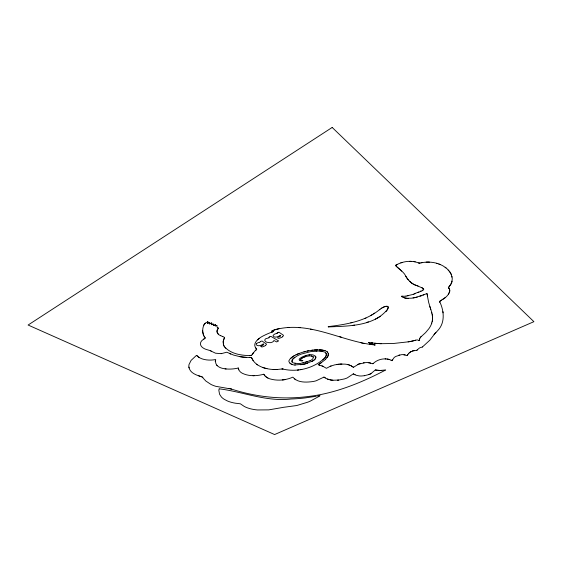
<?xml version="1.0" encoding="UTF-8"?>
<svg xmlns="http://www.w3.org/2000/svg" width="562" height="562" viewBox="0 0 562 562"><rect width="100%" height="100%" fill="white"/><g stroke="black" fill="none" stroke-linecap="round" stroke-linejoin="round"><path stroke-width="0.84" d="M196.63 355.465C200.922 360.059 209.31 360.846 215.703 359.518C213.497 370.569 231.516 369.894 238.239 367.991L239.012 370.281L240.192 371.756A16.46 8.268 -5 0 0 242.573 373.393C249.156 376.491 256.841 376.14 263.711 374.236L265.44 376.371L267.941 378.05A16.642 8.24 -6.1 0 0 270.357 378.999C277.769 381.043 285.861 380.256 292.865 377.151C297.607 382.919 306.149 382.434 312.844 381.556A15.764 7.706 -7.2 0 0 316.195 380.769L323.965 377.095L326.698 378.753L330.027 379.828A14.605 7.088 -8.3 0 0 332.936 380.228L338.654 380.067L344.344 378.957A14.591 7.081 -8.4 0 0 347.253 377.91L353.322 373.849L356.308 375.297L359.132 375.901A9.877 4.763 -9.3 0 0 361.563 375.985L364.288 375.718M255.38 350.758L256.686 349.339A2.529 1.321 -4.9 0 0 256.539 348.953C251.059 343.424 259.398 337.586 264.119 335.458C266.641 334.179 269.254 333.083 271.91 332.107C276.595 330.639 270.42 331.805 272.113 330.87A4.334 2.332 -5.9 0 1 272.338 330.737L272.451 330.688A7.088 3.808 -5.9 0 1 272.879 330.505L273.329 330.337A27.152 14.303 -6.4 0 1 276.125 329.416C310.098 320.797 341.921 341.752 375.072 344.977L368.461 342.448L375.184 343.291A67.77 36.551 -12.1 0 0 381.162 343.691L393.4 343.494L408.117 341.858A30.172 15.617 -11.9 0 0 411.131 341.324L412.129 341.106A21.447 10.994 -11.8 0 0 413.442 340.783L416.786 339.968A2.438 1.215 -11.8 0 1 417.819 340.017L419.069 340.635L420.221 337.502L425.575 332.627L428.904 328.672A46.014 24.131 -11 0 0 431.553 323.705C433.506 318.759 432.255 313.357 430.485 308.566M432.543 318.752L432.543 317.361M250.926 355.613C241.716 355.57 231.214 354.144 224.695 347A23.555 12.497 -4.6 0 1 223.592 345.047L223.177 341.598L224.477 337.467A1.124 0.597 -3.5 0 0 224.371 337.305L220.543 335.605M223.121 342.307L223.177 341.598M217.058 325.686L216.89 326.599A3.168 1.735 -3.2 0 0 217.157 327.126L218.288 328.25A3.239 1.763 -3 0 1 218.161 328.573C215.499 330.87 217.747 334.931 220.747 335.697M432.417 320.15L432.494 319.448M207.61 323.515L207.835 321.85L207.61 323.515L209.781 322.433L209.647 323.536M209.612 323.888L209.661 323.452M209.703 323.08L209.598 323.979L210.581 323.508M210.841 323.389L211.691 322.981L211.572 323.923M211.628 323.48L211.691 322.981M213.075 323.979L211.46 324.738L211.6 323.705M215.225 361.429L215.309 360.811M421.985 287.814L416.611 285.517A25.192 14.198 -14.3 0 1 413.864 284.414L410.998 282.531L408.068 279.553A61.595 34.851 -16.1 0 1 405.813 276.237C403.888 271.565 398.044 268.98 395.704 265.299C402.42 261.232 411.391 259.974 418.739 263.002A2.599 1.503 -14.1 0 0 419.463 263.128C426.249 261.569 433.555 261.639 440.018 264.463M395.557 265.587L395.971 265.074M422.568 346.845L429.839 340.179L434.061 334.664A13.418 6.66 -13.1 0 1 434.44 334.088L435.143 333.224A17.359 8.592 -13.2 0 1 435.55 332.795A19.459 9.61 -13.2 0 1 435.986 332.374A35.582 18.42 -11.8 0 0 437.967 330.33C445.336 322.483 444.001 310.491 439.646 301.604A1.805 0.962 -13.8 0 1 439.87 301.267L445.715 297.242A19.347 10.509 -13.6 0 0 448.497 294.074L449.579 291.776A12.771 6.913 -13.9 0 0 449.726 290.926L449.705 290.111A11.999 6.491 -13.9 0 0 449.502 289.332A12.406 6.716 -13.9 0 0 449.122 288.587L448.624 287.33L450.668 284.541A24.791 13.734 -13.8 0 0 451.827 281.998L452.284 278.703L451.356 274.727A48.852 27.208 -12.6 0 0 450.071 272.289L446.846 268.566L443.292 266.051A40.176 22.396 -13 0 0 438.817 264M302.778 357.657L300.382 359.511L300.789 360.13L302.834 360.621L301.899 360.888A1.735 0.878 -7 0 1 301.141 360.916L299.363 359.975A3.695 1.869 -7 0 1 299.223 359.202C301.668 355.753 316.055 351.419 315.57 358.423A11.205 5.69 -7.1 0 1 315.106 359.041L314.53 359.638A10.552 5.353 -7.2 0 1 313.849 360.2L313.596 360.382A11.022 5.599 -7.1 0 1 312.781 360.902L306.009 363.628A20.45 10.46 -6.9 0 1 303.304 364.295L294.27 364.984A7.931 4.004 -6.8 0 1 292.444 364.59L290.238 363.452L288.987 361.83A7.952 4.018 -6.8 0 1 288.966 360.685L290.14 358.837L292.718 356.694A21.876 10.98 -7.3 0 1 294.579 355.542C302.201 351.587 310.891 349.747 319.462 349.866A17.029 8.599 -7.5 0 1 321.9 350.056C324.66 350.217 329.339 351.594 328.222 355.261A19.719 10.039 -7.3 0 1 327.576 356.772L325.265 359.61L321.316 362.666A34.233 17.57 -6.8 0 1 320.523 363.178L319.518 363.804L319.918 363.558M315.921 357.46L315.746 358.099M432.171 321.562L432.311 320.853M215.309 325.693L215.527 324.597C212.092 327.66 214.41 323.059 212.605 324.197M215.492 324.794L214.017 325.138M413.449 294.305C414.644 292.753 428.033 290.645 421.985 287.814M423.741 289.374L423.453 288.875M223.29 340.881L224.02 338.689M419.533 339.35L419.737 338.261M452.052 281.162L451.827 281.998A25.086 13.895 -13.8 0 1 450.668 284.541L448.687 287.217M439.646 301.604L439.702 302.321M419.069 340.635L419.35 339.87M431.546 323.712L431.792 322.988M422.322 347.014L422.371 346.986A1.426 0.703 -11.9 0 1 422.076 347.133L420.446 347.59A4.636 2.269 -11.9 0 0 419.343 348.075L416.955 350.196A9.596 4.679 -12 0 0 416.828 350.365C413.794 350.59 409.515 351.271 407.703 354.777A5.149 2.508 -11.4 0 0 407.457 355.156L407.345 355.367A14.071 6.92 -10.7 0 1 407.239 355.542L402.856 354.615A6.589 3.21 -10.9 0 0 401.022 354.748L395.957 356.371A8.549 4.152 -10.9 0 0 394.145 357.523L392.037 360.663C386.01 357.32 377.713 358.886 372.95 363.747L367.604 362.581A10.411 5.058 -9.4 0 0 365.574 362.602L358.549 364.155L353.463 367.309L350.498 365.476L347.513 364.52M392.304 359.905L392.037 360.663L391.061 360.144M449.122 292.942L449.572 291.776A12.638 6.842 -13.9 0 0 449.741 290.652L449.705 290.111A12.259 6.632 -13.9 0 0 449.502 289.332M224.386 337.945L224.477 337.467M256.686 349.339C254.179 350.814 253.019 354.819 250.582 355.627M252.359 354.383L252.654 353.807M309.936 360.769A10.896 5.543 -7.1 0 0 312.795 358.886C315.359 354.222 306.03 356.153 303.677 357.256M252.76 353.617L252.977 353.245A14.001 7.208 -5.5 0 1 253.357 352.697M329.789 326.866C349.438 326.023 374.137 326.079 387.541 309.332A20.906 11.444 -10.5 0 0 388.194 307.54C388.068 304.506 382.596 307.421 381.148 308.489M387.049 310.21L387.309 309.774A20.871 11.423 -10.5 0 0 388.194 307.54L388.23 306.592M448.497 294.074L448.834 293.512M416.653 350.618L416.8 350.407A8.901 4.334 -11.9 0 1 416.955 350.196L417.531 349.501M326.943 357.741L327.281 357.263M386.761 310.645L386.115 311.503M385.665 369.944L380.298 370.477L375.304 369.972L370.955 373.646A11.05 5.339 -9.4 0 1 368.798 374.587L364.288 375.718M423.706 289.437L422.505 290.182M217.852 329.016L218.161 328.573A3.295 1.798 -3 0 0 218.288 328.25A2.522 1.377 -3 0 0 218.309 328.082L217.571 327.477M217.578 329.353L216.953 331.503M408.525 353.786L408.939 353.287M435.143 333.224L434.89 333.512A15.343 7.601 -13.1 0 0 434.44 334.088A13.558 6.73 -13.1 0 0 434.061 334.664M314.924 359.244L315.106 359.041A11.352 5.768 -7.1 0 0 315.57 358.423M372.957 363.747L373.337 363.347M439.87 301.267L441.697 300.087M325.265 359.61L325.728 359.153M256.651 343.565L256.349 343.909A2.522 1.328 -5.1 0 0 256.293 344.682L256.764 345.173A3.632 1.918 -5.2 0 0 257.227 345.426L257.951 345.644A2.564 1.349 -5.1 0 0 259.18 345.7L260.058 345.546A5.55 2.929 -5.1 0 0 261.829 344.878L263.149 344.007M210.09 350.59L207.266 349.74A13.326 7.046 -3.1 0 1 203.816 348.384A13.523 7.151 -3.1 0 1 200.508 344.344L200.472 343.579A13.052 6.906 -3 0 1 202.004 340.481L205.207 338.015L203.676 335.437A44.812 24.405 -4.6 0 1 203.051 333.477L202.742 331.489A43.07 23.449 -4.5 0 1 203.732 325.356A12.357 6.758 -3 0 1 204.603 323.958L204.708 323.824A18.602 10.151 -3.3 0 1 205.327 323.157L207.814 321.843M221.21 353.667L226.774 352.219L233.546 355.072L239.574 356.575A34.43 18.335 -4.9 0 0 246.156 357.362L251.453 357.467C255.007 366.305 265.545 369.276 274.256 369.529A17.984 9.133 -6 0 0 276.954 369.508L281.864 368.995A2.768 1.377 -6.1 0 1 282.44 368.932C296.891 372.655 313.455 368.405 324.45 358.331A16.01 8.142 -7.4 0 0 326.339 354.517L325.777 352.859A6.786 3.449 -7.8 0 0 325.019 352.219L322.026 351.229A14.528 7.341 -7.6 0 0 319.94 350.969L310.751 351.608L301.302 354.067A24.089 12.041 -7.4 0 0 297.2 355.901L293.68 358.24A15.638 7.875 -7.2 0 0 292.191 360.003L292.085 362.054A5.269 2.662 -6.8 0 0 292.957 362.799L297.727 363.607A14.219 7.25 -6.9 0 0 300.677 363.396L309.936 360.769M322.813 359.905L324.45 358.331A16.045 8.163 -7.4 0 0 326.339 354.517L326.29 353.905M420.657 337.045L421.359 336.441M290.603 358.387L292.149 357.102A22.044 11.057 -7.3 0 1 294.579 355.542M409.916 352.332L410.471 351.91M279.925 335.465L279.89 335.493A6.73 3.611 -5.9 0 1 277.15 336.884L275.914 337.067A2.74 1.468 -5.9 0 1 274.031 336.771L273.132 335.879A2.691 1.44 -5.9 0 1 273.23 335.24L274.537 334.172A3.92 2.093 -6 0 1 275.984 333.673L277.228 333.505L276.968 333.076L278.921 332.184L283.381 335.226A3.084 1.651 -6.1 0 1 283.346 335.83L282.524 336.771M280.129 335.31L280.494 335.465A1.159 0.618 -6.1 0 1 280.635 335.823L280.34 336.238A3.808 2.037 -6 0 1 279.602 336.701C277.825 336.547 276.806 338.535 278.878 338.373A8.275 4.44 -5.9 0 0 282.56 336.786M319.918 395.796L319.588 396.041A7.72 3.604 -7.2 0 1 319.237 396.287L310.224 401.156A45.838 21.967 -6.1 0 1 307.871 402.139L296.806 405.518L284.737 407.162A5.114 2.318 -6.1 0 0 282.827 407.45L268.734 409.874L257.431 409.951A28.585 13.411 -5.5 0 1 244.28 406.459L240.557 403.909A2.669 1.236 -4.5 0 0 239.784 403.72L235.394 403.2A27.299 13.017 -4.7 0 1 227.448 400.973L224.371 399.378A29.091 13.895 -4.8 0 1 221.379 396.969L219.573 394.25L218.857 390.435A17.036 8.149 -4.3 0 1 218.948 389.747L219.152 388.778L219.566 388.848M265.503 345.482L266.374 344.52A3.042 1.602 -5.3 0 0 266.423 344.049L262.047 341.008L260.93 341.324M328.264 326.627C346.354 324.4 365.504 321.408 379.933 309.332M379.329 309.753L382.062 307.892M196.208 355.606L191.059 360.425L189.022 364.548A28.226 14.268 -3.4 0 0 188.916 367.098C189.893 373.126 196.595 375.233 201.653 376.751A4.461 2.192 -2.7 0 1 202.116 376.983L205.868 381.05L210.968 384.429A32.118 15.968 -4.2 0 0 215.822 386.326L228.228 388.511A10.875 5.163 -3.9 0 1 229.057 388.595L229.261 388.616A8.339 3.969 -3.9 0 1 231.347 389.052A8.486 4.039 -3.9 0 0 229.05 388.602M374.475 313.09L373.252 313.912M372.03 314.727L370.569 315.682M442.449 299.637L443.165 299.174A20.956 11.402 -13.6 0 0 445.132 297.741M207.364 321.822L207.575 321.759M319.111 364.05L318.113 364.661L322.792 366.241L326.417 368.314L330.245 366.298L334.699 364.864L339.771 364.113L344.885 364.127A15.034 7.32 -8.4 0 1 348.314 364.717M410.829 351.664L411.187 351.454M203.311 339.413L204.982 338.352L205.137 337.558M396.379 264.821L396.941 264.505M271.797 331.053L272.156 330.842A4.988 2.684 -5.9 0 1 272.338 330.737M385.146 370.267C362.146 382.329 336.076 393.105 309.507 396.358A88.508 45.325 -7 0 1 297.214 397.573C274.973 398.985 252.535 395.887 231.34 389.052M269.908 336.701L271.017 336.413L278.59 340.923L276.708 341.942L273.933 340.481L273.483 341.289A3.976 2.107 -5.6 0 1 272.331 342.096L271.973 342.244A4.243 2.248 -5.6 0 1 269.992 342.701L266.81 342.244A6.646 3.527 -5.7 0 1 265.742 341.675L264.843 340.6A4.166 2.213 -5.6 0 1 264.864 339.834A4.313 2.29 -5.6 0 1 265.861 338.675L268.98 337.804M269.767 336.771L269.563 336.884A7.671 4.124 -5.4 0 1 269.065 337.123L268.959 337.607A1.138 0.604 -5.6 0 1 269.086 337.699L269.107 337.72M278 332.535L277.431 332.823M260.585 341.499L259.707 342.279M420.313 291.306L421.05 290.933M209.331 322.651L208.797 322.918M375.346 319.146L376.624 318.506A34.092 18.862 -10.1 0 0 380.263 316.392M272.38 330.723L272.451 330.688A7.446 3.997 -6 0 1 272.935 330.484L273.329 330.337A27.004 14.226 -6.4 0 1 277.073 329.149L278.991 328.679M210.455 323.572L211.249 323.199M418.093 292.38L418.838 292.029M212.05 324.464L211.586 324.681M357.383 364.675L358.549 364.155A10.924 5.304 -9.4 0 1 360.474 363.488M417.243 297.08L411.679 298.176L407.092 298.31A12.09 6.674 -12.9 0 1 404.71 297.916L401.366 296.413L402.146 296.167A11.191 6.21 -12.7 0 0 404.914 296.216L406.003 296.118M383.354 307.189L384.05 306.901M364.991 318.506L365.967 318.085M415.866 297.424L426.958 293.596L428.658 302.405L430.808 309.578M330.245 366.298L331.081 365.96M298.942 353.526L298.155 353.835A24.208 12.118 -7.3 0 0 295.942 354.833M423.221 295.099L423.874 294.846M414.25 294.01L415.037 293.708M215.689 325.77L215.26 325.925L216.813 325.37M401.675 296.279L402.041 296.174M271.495 332.254L273.434 331.552M213.883 325.187L213.335 325.293M306.95 361.935L307.618 361.703M413.449 294.305L406.003 296.118M302.461 360.762L302.834 360.621L302.405 360.53M306.887 363.368L307.744 363.087M366.951 322.363L368.433 321.893M384.408 306.775L385.996 306.402M305.588 362.364L306.269 362.153M398.416 355.374L399.744 354.994M400.818 262.861L402.237 262.44M414.58 340.46L414.201 340.572A14.071 7.158 -11.8 0 1 413.112 340.867A21.672 11.114 -11.8 0 1 412.129 341.106A24.496 12.603 -11.8 0 1 411.131 341.324A29.821 15.427 -11.9 0 1 408.117 341.858M303.873 351.91L304.983 351.608M415.332 340.242L415.704 340.151M305.573 355.725L306.43 355.507M350.821 322.827L352.402 322.447M420.095 263.079L419.681 263.128M302.82 363.045L303.515 362.897M307.231 351.074L308.362 350.836M300.319 369.684L301.801 369.396M407.647 295.872L408.195 295.767M421.345 262.798L422.575 262.566M317.551 396.048L319.876 395.627M316.265 396.287L305.082 397.938A89.379 45.705 -7 0 1 291.193 398.992C266.81 401.907 244.112 392.157 220.536 388.995A7.411 3.583 -3.8 0 1 220.002 388.918L219.918 388.904M352.634 325.405L354.573 325.11M336.659 364.478L338.71 364.204M363.396 362.841L364.134 362.736M297.389 370.119L298.851 369.929M311.805 350.274L312.971 350.14M309.002 355.036L309.824 354.945M337.418 380.186L338.654 380.067M221.21 353.667L215.513 353.203L210.413 350.751M381.914 370.393L381.261 370.442M386.431 306.353L387.26 306.311M339.771 364.113L341.921 364.021M287.997 327.435L289.03 327.386M316.132 350.948L316.687 350.92M251.263 355.591L251.741 355.57M413.787 350.667L414.187 350.653M249.647 357.481L251.453 357.474L252.113 358.675M409.698 261.372L411.159 261.365M253.062 375.697L254.108 375.697M385.132 358.9L385.82 358.907M328.222 326.845L329.395 326.859M328.419 326.845L328.805 326.852M407.71 298.352L408.349 298.373M379.982 370.47L379.357 370.449M419.575 263.135L419.463 263.128A2.606 1.503 -14.1 0 1 418.739 263.002L418.5 262.911M273.181 369.473L273.722 369.501M294.776 365.04L295.296 365.075M298.766 327.569L300.108 327.681M379.048 370.428L378.43 370.372M374.763 343.249L375.184 343.291A67.869 36.614 -12.1 0 0 381.162 343.691M368.258 362.623L368.89 362.687M283.108 368.946L282.841 368.925A2.171 1.082 -6.1 0 0 282.546 368.925M375.304 369.972L375.95 370.049M369.332 344.464L370.133 344.562M311.292 355.992L311.805 356.062M404.015 354.678L405.132 354.854M372.255 342.932L372.676 342.989M377.207 370.218L376.582 370.133M371.426 342.82L371.84 342.876M322.813 350.182L321.9 350.056A17.246 8.704 -7.5 0 0 319.462 349.866M294.945 363.438L295.57 363.523M387.127 359.006L387.745 359.097M225.081 368.812L226.107 368.96M413.934 261.583L415.22 261.801M369.508 362.778L370.702 363.017M310.442 329.156L312.31 329.515M301.611 360.382L300.789 360.13M323.649 350.337L325.124 350.723M363.235 343.354L363.965 343.53M388.349 359.209L389.487 359.511M361.015 342.75L362.518 343.164M404.148 297.755L404.71 297.916A12.111 6.688 -12.9 0 0 407.092 298.31M339.743 336.701L341.274 337.144M200.866 376.484L198.716 375.83M375.072 344.977L373.73 344.576M436.604 263.276L437.545 263.564M319.645 365.145L319.033 364.956M372.409 344.155L372.845 344.295M417.109 285.679L418.079 286.016M349.072 364.942L349.803 365.195M371.981 344.007L371.138 343.705M327.477 379.076L328.285 379.364M403.6 297.565L403.151 297.375M321.991 365.918L322.532 366.136A15.525 7.615 -7.3 0 1 323.283 366.473M201.477 376.681L201.653 376.751A4.405 2.164 -2.7 0 1 202.116 376.983M300.424 360.755L299.932 360.516M291.636 364.288L292.029 364.45M222.812 336.596L222.39 336.42M229.38 353.484L230.736 354.06M369.929 343.206L370.323 343.382M263.234 343.979L263.599 344.211A1.117 0.59 -5.3 0 1 263.69 344.492L263.423 344.878A3.955 2.086 -5.2 0 1 262.517 345.426L260.712 346.325A3.765 1.974 -5.1 0 1 260.916 346.55L261.913 346.993A12.722 6.744 -5.1 0 0 262.426 346.859A8.24 4.348 -5.1 0 0 265.51 345.482M354.453 374.51L355.051 374.805M210.792 350.941L211.319 351.229M267.245 377.678L267.941 378.05M351.159 365.785L351.784 366.122M401.781 296.638L402.181 296.869M412.824 283.845L413.506 284.232A25.016 14.099 -14.3 0 0 416.611 285.517M353.322 373.849L353.877 374.194M290.898 363.909L289.929 363.192M325.265 377.994L323.965 377.095M412.501 283.641L411.869 283.213M295.703 379.722L294.418 378.802M422.357 288.053L423.39 288.819M352.374 366.487L353.47 367.302M256.637 364.232L257.544 364.878M198.309 356.863L199.166 357.488M265.995 376.835L266.592 377.271M445.181 267.252L446.038 267.891M202.376 377.151L202.896 377.65M397.032 266.971L395.578 265.685M411.574 282.995L410.998 282.524A59.291 33.551 -16 0 1 409.817 281.45M397.756 267.547L400.509 269.879M216.77 365.237L217.304 365.707M327.253 351.819L327.618 352.163M401.149 270.477L401.774 271.081M218.379 334.221L217.564 333.266M196.756 355.416L197.501 356.175M225.207 347.625L225.805 348.243M313.238 356.631L313.561 357.081M204.42 336.708L203.957 336.083M264.941 375.88L263.711 374.236M448.293 269.978L448.94 270.722M315.38 356.069L315.591 356.322A6.063 3.07 -7.3 0 1 315.921 357.158M408.398 279.946L408.068 279.553A62.101 35.132 -16.2 0 1 405.813 276.237M256.539 348.953L255.57 347.78M449.122 288.587L448.666 287.955A2.922 1.581 -14.6 0 1 448.602 287.772M449.53 271.495L450.071 272.289A49.168 27.383 -12.6 0 1 451.356 274.727M253.23 360.713L252.422 359.273M325.96 353.098L326.22 353.617M238.513 369.185L238.731 369.747M427.268 294.481L426.958 293.596M427.324 294.621L427.506 295.183A12.125 6.596 -12.8 0 1 427.598 295.605L427.626 295.886M217.087 332.233L217.206 332.585M429.839 306.543L430.162 307.555M291.924 361.759L292.191 360.003A15.581 7.847 -7.2 0 1 293.898 358.05M431.735 312.577L431.918 313.252M451.904 276.3L452.094 277.094M223.219 343.691L223.592 345.047A23.351 12.392 -4.6 0 0 224.695 347M328.285 353.336L328.222 355.261A19.832 10.095 -7.3 0 1 327.576 356.772M188.916 367.098L189.085 367.955M238.239 367.991L238.344 368.595M202.812 332.149L202.917 332.816M442.926 311.657L443.109 312.83M202.706 330.814L202.742 331.489M213.335 324.674L213.335 325.026M370.955 373.646A11.036 5.332 -9.4 0 1 368.798 374.587M332.936 380.228A14.493 7.039 -8.3 0 1 330.027 379.828M285.538 379.476A16.797 8.318 -6.1 0 1 282.279 379.961M426.122 262.145A20.78 11.732 -13.8 0 1 429.473 262.103M421.914 295.591A34.268 19.34 -13.1 0 1 419.933 296.279M432.227 314.615A68.887 36.347 -10 0 1 432.501 316.673M369.543 343.031A19.733 10.186 -10.7 0 1 368.461 342.448M257.537 339.848A28.297 14.795 -6.1 0 1 259.482 338.268M249.879 355.655A7.847 4.074 -4.8 0 1 249.345 355.662M203.711 325.349A12.701 6.948 -3 0 1 204.716 323.824A19.642 10.713 -3.3 0 1 205.327 323.157M203.676 335.437A45.206 24.623 -4.6 0 1 203.051 333.477M246.156 357.369A34.458 18.349 -4.9 0 1 239.574 356.575M266.936 368.63A26.864 13.769 -6.1 0 1 262.953 367.534M276.954 369.508A18.132 9.21 -6 0 1 274.256 369.529M281.864 368.995A2.712 1.342 -6.1 0 1 282.44 368.932M319.413 350.934A14.542 7.348 -7.6 0 1 322.026 351.229M294.116 357.868A13.088 6.604 -7.1 0 1 294.825 357.327M305.63 356.617A9.519 4.791 -7.3 0 0 302.349 357.875L301.527 358.359A6.997 3.527 -7.2 0 0 301.091 358.661M314.53 359.638A10.833 5.494 -7.1 0 1 313.849 360.2A11.092 5.627 -7.1 0 1 312.781 360.895A11.669 5.929 -7.1 0 1 311.868 361.387M306.009 363.628A20.295 10.383 -6.9 0 1 303.304 364.295A20.485 10.481 -6.9 0 1 300.48 364.773M314.137 350.028A25.873 12.94 -7.4 0 1 317.685 349.852M407.239 355.542A14.436 7.095 -10.7 0 0 407.338 355.36L407.45 355.156A5.339 2.599 -11.4 0 1 407.689 354.777M412.262 350.969A2.929 1.433 -11.5 0 1 413.386 350.709M435.55 332.795A18.054 8.929 -13.2 0 1 435.986 332.374M449.115 288.51A12.771 6.913 -13.9 0 1 449.495 289.254M321.316 362.673A34.149 17.527 -6.8 0 1 320.523 363.178M415.178 297.579A23.576 13.158 -13.1 0 1 413.07 297.979M259.307 342.37A13.902 7.25 -5.3 0 0 258.913 342.462L258.274 342.644A4.447 2.339 -5.2 0 0 256.672 343.572M332.177 127.448L28.1 325.033L274.6 434.552L533.9 321.675L332.177 127.448"/></g></svg>
